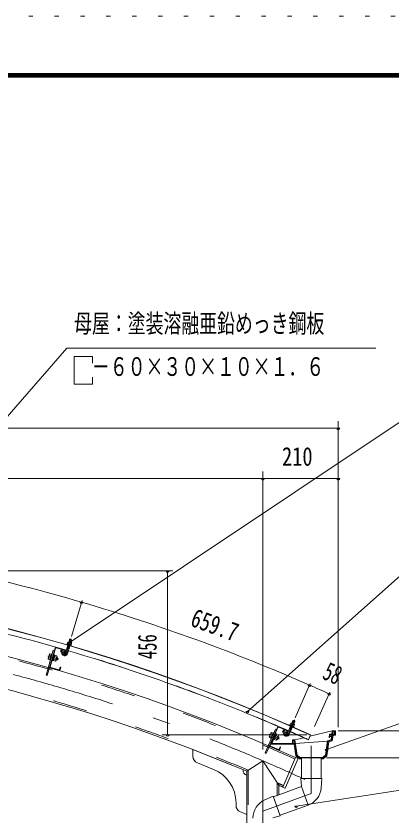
# Model space of a CAD drawing. Units: millimetres, scale not verified. Extents: x -26434 to 26434, y -10500 to 10500.
# Drawn here: x 19506 to 22114, y 4936 to 10500 of the extents above; entities that cross this region are included whole.
import ezdxf
from ezdxf.enums import TextEntityAlignment as Align

# ---------------------------------------------------------------- set-up
doc = ezdxf.new("R2010")
doc.units = ezdxf.units.MM
doc.header["$LTSCALE"] = 60
for name, pattern in [('USER2', [10, 4, -6]), ('USER3', [24, 12, -5, 2, -5]), ('USER4', [3, 0.5, -2.5])]:
    doc.linetypes.add(name, pattern=pattern)
for name, color, linetype, lineweight in [('0-6_2-02BOLD', 7, 'Continuous', 18), ('0-7_2-12HIDDEN', 3, 'USER2', 18), ('0-8_2-22CENTER', 3, 'USER3', 18), ('0-9_2-42THIN', 4, 'Continuous', 18), ('0-A_2-52DIM', 3, 'Continuous', 18), ('0-C_F-F1PAPER', 5, 'Continuous', 18), ('0-D_F-E_J_ADD', 5, 'USER4', 18)]:
    doc.layers.add(name, color=color, linetype=linetype, lineweight=lineweight)
doc.styles.add('ＭＳ ゴシック', font='')
doc.styles.get('ＭＳ ゴシック').set_extended_font_data('MS Gothic')

msp = doc.modelspace()

# ---------------------------------------------------------------- linework, layer by layer
at = {"layer": '0-6_2-02BOLD'}
for p, q in [((19849.93, 6068.09), (19866.09, 6123.34)), ((19860.82, 6134.26), (19859.76, 6130.66)), ((19859.76, 6130.66), (19889.76, 6121.89)), ((19860.91, 6130.33), (19859.79, 6126.49)), ((19859.79, 6126.49), (19887.49, 6118.38)), ((19867.56, 6145.31), (19891.08, 6138.43)), ((19872.04, 6142.69), (19868.89, 6131.9)), ((19872.12, 6143.98), (19877.84, 6163.53)), ((19892.24, 6159.32), (19877.84, 6163.53)), ((19885.89, 6138.63), (19882.74, 6127.85)), ((19886.52, 6139.77), (19892.24, 6159.32)), ((19888.61, 6122.22), (19887.49, 6118.38)), ((19892.82, 6136.61), (19889.67, 6125.82)), ((19891.08, 6138.43), (19892.82, 6136.61)), ((19764.75, 6088.8), (19715.4, 5915.7)), ((19777.1, 6102.95), (19723.09, 5913.5)), ((19780.94, 6101.86), (19744.21, 5972.99)), ((19772.44, 6086.61), (19764.75, 6088.8)), ((19785.89, 6104.61), (19842.63, 6088.43)), ((19786.98, 6108.45), (19843.73, 6092.28)), ((19828.74, 6089.02), (19815.58, 6081.82)), ((19827.59, 6059.89), (19815.58, 6081.82)), ((19840.74, 6067.1), (19828.74, 6089.02)), ((19845.38, 6083.49), (19840.72, 6067.14)), ((19840.72, 6067.14), (19844.57, 6066.05)), ((19849.23, 6082.39), (19844.57, 6066.05)), ((19860.92, 6105.65), (19875.31, 6101.44)), ((19864.33, 6063.89), (19880.48, 6119.13)), ((19733.07, 6036.08), (19744.62, 6032.79)), ((19738.22, 6054.13), (19749.76, 6050.83)), ((19738.29, 6060.73), (19740.79, 6063.15)), ((19740.79, 6063.15), (19752.34, 6059.86)), ((19753.02, 6062.25), (19741.37, 6021.38)), ((19741.37, 6021.38), (19745.21, 6020.28)), ((19753.02, 6062.25), (19756.86, 6061.15)), ((19761.08, 6017.58), (19765.89, 6016.21)), ((19771.23, 6034.96), (19765.05, 6031.52)), ((19776.58, 6053.71), (19765.89, 6016.21)), ((19766.43, 6036.33), (19772.61, 6039.77)), ((19772.25, 6056.76), (19768.4, 6057.86)), ((19782.62, 6021.96), (19768.66, 6025.94)), ((19771.77, 6055.08), (19776.58, 6053.71)), ((19787.76, 6040), (19773.81, 6043.98)), ((19790.33, 6049.03), (19776.38, 6053)), ((19788.93, 6019.52), (19784.12, 6020.89)), ((19794.41, 6038.75), (19788.93, 6019.52)), ((19793.56, 6022.09), (19788.93, 6019.52)), ((19794.41, 6038.75), (19789.6, 6040.12)), ((19791.18, 6045.65), (19790.33, 6049.03)), ((19793.56, 6022.09), (19796.99, 6034.12)), ((19794.41, 6038.75), (19796.99, 6034.12)), ((19745.87, 5964.2), (19802.6, 5948.03)), ((19746.96, 5968.05), (19803.7, 5951.87)), ((19813.3, 5970.97), (19808.64, 5954.62)), ((19817.15, 5969.88), (19812.49, 5953.53)), ((19813.3, 5970.97), (19817.15, 5969.88)), ((19715.4, 5915.7), (19723.09, 5913.5)), ((21410.71, 5568.39), (21409.11, 5564.73)), ((21409.11, 5564.73), (21435.55, 5553.13)), ((21411.13, 5572.31), (21409.62, 5568.87)), ((21409.62, 5568.87), (21438.24, 5556.32)), ((21423.34, 5579.22), (21418.83, 5568.93)), ((21419.25, 5582.4), (21441.68, 5572.56)), ((21423.59, 5580.49), (21431.78, 5599.15)), ((21435.07, 5600.43), (21431.78, 5599.15)), ((21445.51, 5593.12), (21431.78, 5599.15)), ((21436.56, 5573.42), (21432.05, 5563.13)), ((21444.23, 5596.41), (21435.07, 5600.43)), ((21437.33, 5574.46), (21445.51, 5593.12)), ((21443.17, 5570.52), (21438.66, 5560.23)), ((21441.68, 5572.56), (21443.17, 5570.52)), ((21445.51, 5593.12), (21444.23, 5596.41)), ((21324.08, 5552.02), (21246.18, 5371.08)), ((21280.17, 5515.13), (21267.71, 5486.19)), ((21327.75, 5550.44), (21274.77, 5427.36)), ((21294.97, 5514.74), (21278.16, 5475.71)), ((21280.17, 5515.13), (21282.96, 5517.21)), ((21282.96, 5517.21), (21293.99, 5512.46)), ((21316.43, 5509.59), (21286.44, 5439.93)), ((21294.97, 5514.74), (21298.65, 5513.16)), ((21317.36, 5536.4), (21310.01, 5539.57)), ((21311.15, 5511.86), (21316.43, 5509.59)), ((21333.01, 5552.53), (21387.2, 5529.2)), ((21334.59, 5556.2), (21388.79, 5532.87)), ((21373.51, 5531.56), (21359.53, 5526.11)), ((21368.62, 5502.82), (21359.53, 5526.11)), ((21382.59, 5508.27), (21373.51, 5531.56)), ((21389.3, 5523.94), (21382.57, 5508.33)), ((21392.97, 5522.36), (21386.25, 5506.74)), ((21391.83, 5508.09), (21414.96, 5560.8)), ((21405.57, 5502.07), (21428.69, 5554.77)), ((21407.55, 5543.92), (21421.29, 5537.89)), ((21437.15, 5556.8), (21435.55, 5553.13)), ((21705.91, 5527.43), (21703.02, 5505.68)), ((21706.3, 5505.68), (21708.76, 5524.18)), ((21719.16, 5524.18), (21708.76, 5524.18)), ((21719.16, 5505.68), (21719.16, 5524.18)), ((21722.41, 5502.43), (21722.41, 5527.43)), ((21271.83, 5491.35), (21282.86, 5486.61)), ((21278.16, 5475.71), (21281.84, 5474.12)), ((21279.25, 5508.59), (21290.27, 5503.84)), ((21297.22, 5469.41), (21301.82, 5467.43)), ((21317.24, 5503.25), (21301.82, 5467.43)), ((21309.53, 5485.34), (21302.96, 5482.72)), ((21304.94, 5487.31), (21311.51, 5489.93)), ((21319.15, 5470.98), (21305.82, 5476.72)), ((21313.34, 5506.83), (21309.67, 5508.41)), ((21312.65, 5505.23), (21317.24, 5503.25)), ((21326.56, 5488.22), (21313.24, 5493.96)), ((21330.27, 5496.84), (21316.95, 5502.57)), ((21325.09, 5467.75), (21320.5, 5469.73)), ((21333, 5486.12), (21325.09, 5467.75)), ((21330.02, 5469.71), (21325.09, 5467.75)), ((21333, 5486.12), (21328.41, 5488.1)), ((21330.02, 5469.71), (21334.96, 5481.19)), ((21330.68, 5493.38), (21330.27, 5496.84)), ((21333, 5486.12), (21334.96, 5481.19)), ((21382.57, 5508.33), (21386.25, 5506.74)), ((21429.91, 5464.93), (21446.41, 5464.93)), ((21429.91, 5464.93), (21429.91, 5439.93)), ((21446.02, 5443.18), (21443.57, 5461.68)), ((21446.45, 5439.93), (21675.46, 5455.63)), ((21554.75, 5499.94), (21539.3, 5465.78)), ((21672.52, 5458.21), (21659.37, 5359.18)), ((21675.46, 5455.63), (21662.41, 5357.43)), ((21697.61, 5464.93), (21672.52, 5458.21)), ((21705.74, 5457.79), (21680.65, 5451.07)), ((21687.14, 5505.68), (21683.95, 5481.68)), ((21703.02, 5505.68), (21687.14, 5505.68)), ((21701.26, 5492.43), (21688.65, 5492.43)), ((21700.83, 5489.18), (21697.61, 5464.93)), ((21702.59, 5502.43), (21701.26, 5492.43)), ((21710.91, 5496.68), (21705.74, 5457.79)), ((21706.3, 5505.68), (21719.16, 5505.68)), ((21728.16, 5496.68), (21710.91, 5496.68)), ((20736.04, 5397.98), (20736.04, 5350.8)), ((21275.28, 5418.43), (21329.47, 5395.1)), ((21276.86, 5422.1), (21331.05, 5398.77)), ((21441.42, 5434.18), (21277.7, 5434.18)), ((21446.45, 5439.93), (21286.44, 5439.93)), ((21343.03, 5416.48), (21336.31, 5400.86)), ((21346.7, 5414.89), (21339.98, 5399.28)), ((21343.03, 5416.48), (21346.7, 5414.89)), ((21446.02, 5443.18), (21433.16, 5443.18)), ((21680.65, 5451.07), (21667.8, 5354.34)), ((21449.96, 5342.73), (21361.01, 5136.06)), ((21449.96, 5342.73), (21463.74, 5336.8)), ((21638.8, 5343.18), (21481.03, 5343.18)), ((21659.37, 5359.18), (21638.8, 5343.18)), ((21662.41, 5357.43), (21639.91, 5339.93)), ((21667.8, 5354.34), (21641.89, 5334.18)), ((20767.3, 5304.45), (20879.74, 5258.99)), ((21222.42, 5319.93), (21111.04, 5246.38)), ((21333.79, 5149.48), (21222.42, 5319.93)), ((21466.36, 5330.23), (21381.36, 5132.74)), ((21491.17, 5334.18), (21477.94, 5334.18)), ((21639.91, 5339.93), (21479.91, 5339.93)), ((21491.17, 5339.93), (21491.17, 5195.88)), ((21628.67, 5339.93), (21628.67, 5195.88)), ((21641.89, 5334.18), (21628.67, 5334.18)), ((21632.42, 5195.88), (21487.41, 5195.88)), ((21487.42, 5195.88), (21491.16, 5140.88)), ((21628.02, 5131.39), (21632.42, 5195.88)), ((21491.16, 5140.88), (21295.82, 5069.78)), ((21333.79, 5149.48), (21333.79, 5083.6)), ((21361.01, 5136.06), (21374.79, 5130.13)), ((21491.16, 5140.87), (21538.19, 5011.67)), ((21235.44, 5047.11), (21294.53, 5073.31)), ((21294.54, 5073.3), (21344.14, 4937.04)), ((21036.04, 5027.21), (21036.04, 5010.41)), ((21537.49, 5011.41), (21342.85, 4940.57)), ((21067.3, 4964.06), (21111.04, 4946.38)), ((21344.13, 4937.05), (21291.17, 4921.76))]:
    msp.add_line(p, q, dxfattribs=at)
for points in [[(19860.82, 6134.26), (19890.81, 6125.49), (19889.76, 6121.89)], [(19867.56, 6145.31), (19865.11, 6144.71), (19861.96, 6133.93)], [(19892.24, 6159.32), (19890.54, 6162.42), (19880.94, 6165.23), (19877.84, 6163.53)], [(19738.29, 6060.73), (19729.65, 6030.44), (19730.5, 6027.06), (19742.05, 6023.77)], [(19772.25, 6056.76), (19760.6, 6015.89), (19756.75, 6016.99)], [(19791.18, 6045.65), (19782.54, 6015.36), (19780.04, 6012.94), (19766.09, 6016.91)], [(21411.13, 5572.31), (21439.75, 5559.75), (21438.24, 5556.32)], [(21419.25, 5582.4), (21416.74, 5582.12), (21412.22, 5571.83)], [(21310.01, 5539.57), (21238.83, 5374.24), (21246.18, 5371.08)], [(21728.16, 5496.68), (21728.16, 5527.43), (21705.91, 5527.43), (21550.23, 5489.93)], [(21267.71, 5486.19), (21268.12, 5482.74), (21279.15, 5477.99)], [(21313.34, 5506.83), (21296.53, 5467.8), (21292.86, 5469.38)], [(21330.68, 5493.38), (21318.23, 5464.45), (21315.44, 5462.36), (21302.11, 5468.1)], [(21433.16, 5443.18), (21433.16, 5461.68), (21443.57, 5461.68)], [(21508.17, 5479.8), (21446.41, 5464.93), (21460.46, 5359.18), (21481.03, 5343.18)], [(21722.41, 5502.43), (21705.87, 5502.43), (21700.55, 5462.35), (21675.46, 5455.63)], [(21700.83, 5489.18), (21688.22, 5489.18), (21687.22, 5481.68), (21683.95, 5481.68)], [(21702.59, 5502.43), (21689.98, 5502.43), (21688.65, 5492.43)], [(20736.04, 5397.98), (21111.04, 5246.38), (21111.04, 4609.93)], [(21441.42, 5434.18), (21452.03, 5354.34), (21477.94, 5334.18)], [(21446.45, 5439.93), (21457.41, 5357.43), (21479.91, 5339.93)]]:
    msp.add_lwpolyline(points, dxfattribs=at)
for centre, radius, start, end in [((16280.77, -6161.8), 12797.62, 65.66528, 89.30167), ((16280.77, -6161.8), 12798.88, 65.66528, 89.30167), ((16280.77, -6161.8), 12611.38, 65.80466, 88.854), ((16280.77, -6161.8), 12761.37, 73.73062, 81.04594), ((16280.77, -6161.8), 12388.63, 67.05199, 88.16655), ((19867.31, 6139.35), 5.79, 35.1655, 73.69695), ((19873.35, 6121.45), 21.27, 53.86781, 93.52827), ((19888.09, 6133.28), 5.79, 73.69695, 112.24318), ((19784.79, 6100.76), 8, 74.08865, 164.08865), ((19784.79, 6100.76), 4, 74.08865, 164.08865), ((19845.13, 6069.49), 5, 208.69695, 343.74908), ((19841.53, 6084.59), 4, 344.08865, 74.08865), ((19841.53, 6084.59), 8, 344.08865, 74.08865), ((16280.77, -6161.8), 12761.37, 66.34795, 73.66327), ((19737.03, 6030.08), 7.19, 123.36183, 164.08865), ((19759.11, 6038.41), 26.15, 143.06325, 185.11406), ((19744.74, 6057.14), 7.19, 164.08865, 204.81548), ((19761.71, 6037.67), 26.15, 323.06325, 5.11406), ((19776.09, 6018.94), 7.19, 344.08865, 24.81548), ((19783.8, 6046.01), 7.19, 303.36183, 344.08865), ((19845.13, 6069.49), 20, 208.69695, 343.72301), ((19748.06, 5971.9), 8, 164.08865, 254.08865), ((19748.06, 5971.9), 4, 164.08865, 254.08865), ((19804.8, 5955.72), 4, 254.08865, 344.08865), ((19804.8, 5955.72), 8, 254.08865, 344.08865), ((21418.22, 5576.52), 5.79, 27.78282, 66.31427), ((21421.91, 5557.99), 21.27, 46.48515, 86.1456), ((21438.05, 5567.83), 5.79, 66.31427, 104.8605), ((21286.11, 5510.74), 7.19, 156.70598, 197.4328), ((21331.43, 5548.85), 8, 66.70598, 156.70598), ((21331.43, 5548.85), 4, 66.70598, 156.70598), ((21385.62, 5525.52), 4, 336.70598, 66.70598), ((21385.62, 5525.52), 8, 336.70598, 66.70598), ((16280.77, -6161.8), 12761.37, 65.66528, 66.28061), ((21274.97, 5484.89), 7.19, 115.97916, 156.70598), ((21297.96, 5490.32), 26.15, 135.68057, 177.73138), ((21312.29, 5468.83), 7.19, 336.70598, 17.4328), ((21300.44, 5489.25), 26.15, 315.68057, 357.73138), ((21323.42, 5494.68), 7.19, 295.97916, 336.70598), ((21387.25, 5510.09), 20, 201.31427, 336.34033), ((21387.25, 5510.09), 5, 201.31427, 336.36641), ((21278.44, 5425.78), 8, 156.70598, 246.70598), ((21278.44, 5425.78), 4, 156.70598, 246.70598), ((21332.63, 5402.44), 8, 246.70598, 336.70598), ((21332.63, 5402.44), 4, 246.70598, 336.70598), ((20786.04, 5350.8), 50, 180, 247.98738), ((21461.76, 5332.21), 5, 336.71333, 66.71333), ((20786.04, 5027.21), 250, 0, 67.98738), ((21111.04, 5246.38), 25, 157.98738, 270), ((16280.77, -6161.8), 12388.63, 65.78831, 65.92853), ((21376.77, 5134.72), 5, 246.71333, 336.71333), ((21490.83, 5140.76), 137.5, 289.83269, 356.09424), ((21086.04, 5010.41), 50, 180, 247.98738), ((21291.17, 4921.41), 137.5, 113.90668, 180.16823)]:
    msp.add_arc(centre, radius, start, end, dxfattribs=at)
at = {"layer": '0-7_2-12HIDDEN'}
for p, q in [((21121.54, 5253.33), (21121.54, 4609.93)), ((21323.29, 5165.66), (21323.29, 5079.77))]:
    msp.add_line(p, q, dxfattribs=at)
for radius, start, end in [(12600.87, 65.80389, 88.854), (12762.62, 73.73062, 81.04594), (12399.12, 67.01985, 88.21622), (12762.62, 66.34795, 73.66328), (12762.62, 65.66528, 66.28061), (12399.12, 65.78909, 66.00333)]:
    msp.add_arc((16280.77, -6161.8), radius, start, end, dxfattribs=at)
at = {"layer": '0-8_2-22CENTER'}
for p, q in [((19887.67, 6170.43), (19857.13, 6065.99)), ((19818.56, 6092), (19834.17, 6063.49)), ((19802.49, 6026.05), (19726.75, 6047.64)), ((21442.41, 5604.72), (21398.7, 5505.07)), ((21363.79, 5535.82), (21375.61, 5505.55)), ((21267.05, 5503.63), (21339.38, 5472.49)), ((21559.92, 5422.98), (21559.92, 5092.74)), ((21222.42, 5319.93), (21222.42, -1305.07)), ((21559.92, 5092.74), (21222.42, 4969.9))]:
    msp.add_line(p, q, dxfattribs=at)
for centre, radius, start, end in [((16280.77, -6161.8), 12500, 65.24121, 90), ((19845.13, 6069.49), 12.5, 208.69695, 343.69695), ((21387.25, 5510.09), 12.5, 201.31427, 336.31427)]:
    msp.add_arc(centre, radius, start, end, dxfattribs=at)
at = {"layer": '0-9_2-42THIN'}
for p, q in [((19862.83, 6105.09), (19868.01, 6122.78)), ((19874.05, 6143.42), (19880.32, 6164.89)), ((19884.6, 6140.33), (19890.89, 6161.8)), ((19859.94, 6102.32), (19862.83, 6105.09)), ((19784.8, 6023.29), (19792.02, 6021.23)), ((19788.92, 6037.72), (19796.13, 6035.66)), ((21425.43, 5579.69), (21434.41, 5600.17)), ((21435.5, 5575.27), (21444.48, 5595.76)), ((21419.46, 5538.7), (21426.86, 5555.58)), ((21419.9, 5534.72), (21419.46, 5538.7)), ((21321.49, 5472.02), (21328.38, 5469.06)), ((21327.42, 5485.8), (21334.31, 5482.83))]:
    msp.add_line(p, q, dxfattribs=at)
for points in [[(19874.34, 6098.11), (19873.39, 6102), (19878.57, 6119.69)], [(21406.16, 5540.75), (21409.38, 5543.12), (21416.79, 5559.99)]]:
    msp.add_lwpolyline(points, dxfattribs=at)
at = {"layer": '0-A_2-52DIM'}
for p, q in [((19859.76, 8189.93), (18225.12, 6314.39)), ((22009.76, 8189.93), (19859.76, 8189.93)), ((19909.76, 7939.93), (19909.76, 8131.37)), ((19909.76, 8131.37), (20038.54, 8131.37)), ((20038.54, 8131.37), (20038.54, 8084.56)), ((22272.42, 7739.93), (19883.39, 6145.67)), ((21747.42, 5552.43), (21747.42, 7682.46)), ((21747.42, 7632.46), (16297.41, 7632.46)), ((21757.41, 7632.46), (21737.41, 7632.46)), ((21222.42, 5398.52), (21222.42, 7332.46)), ((16297.41, 7282.47), (21747.42, 7282.47)), ((21232.42, 7282.46), (21212.42, 7282.46)), ((21757.41, 7282.46), (21737.41, 7282.46)), ((22272.42, 6689.93), (21115.73, 5662.5)), ((16418.16, 6640.12), (20597.76, 6640.12)), ((20570.26, 6640.12), (20550.26, 6640.12)), ((20560.26, 5499.94), (20560.26, 6640.12)), ((19964.82, 6434.18), (19891.79, 6184.49)), ((19971.51, 6422.88), (19951.51, 6422.88)), ((19893.39, 6145.67), (19873.39, 6145.67)), ((23322.42, 5989.93), (21666.14, 5398.16)), ((21448.3, 5618.14), (21552.81, 5856.38)), ((21558.08, 5845.59), (21538.08, 5845.59)), ((21688.6, 5795.89), (21581.4, 5558.85)), ((21693.74, 5785.16), (21673.74, 5785.16)), ((21125.73, 5662.5), (21105.73, 5662.5)), ((21747.42, 5527.43), (22959.92, 5527.43)), ((21529.75, 5499.94), (20522.76, 5499.94)), ((20570.26, 5499.94), (20550.26, 5499.94)), ((21676.14, 5398.16), (21656.14, 5398.16)), ((23322.42, 5289.94), (21454.61, 5004.64)), ((21664.91, 5339.93), (22959.92, 5339.93)), ((21464.61, 5004.64), (21444.61, 5004.64))]:
    msp.add_line(p, q, dxfattribs=at)
msp.add_lwpolyline([(19909.76, 7939.93), (20038.54, 7939.93), (20038.54, 7986.76)], dxfattribs=at)
for centre, radius, start, end in [((21747.41, 7632.46), 10, 180, 0), ((21222.42, 7282.46), 10, 180, 0), ((21747.41, 7282.46), 10, 180, 0), ((16280.75, -6161.88), 13111.99, 73.69698, 81.07959), ((20560.26, 6640.12), 10, 180, 0), ((19961.51, 6422.88), 10, 180, 0), ((16280.78, -6161.77), 13111.87, 66.31429, 73.69698), ((19883.39, 6145.67), 10, 180, 0), ((21548.08, 5845.59), 10, 180, 0), ((16280.09, -6163.35), 13113.59, 65.66539, 66.31429), ((21683.74, 5785.16), 10, 180, 0), ((21115.73, 5662.5), 10, 180, 0), ((20560.26, 5499.94), 10, 180, 0), ((21666.14, 5398.16), 10, 180, 0), ((21454.61, 5004.64), 10, 180, 0)]:
    msp.add_arc(centre, radius, start, end, dxfattribs=at)
at = {"layer": '0-C_F-F1PAPER'}
for p, q in [((-2766.17, 10100), (25933.83, 10100)), ((-2763.67, 10097.5), (25931.32, 10097.5)), ((-2761.17, 10095), (25928.83, 10095)), ((-2758.67, 10092.5), (25926.33, 10092.5)), ((-2756.17, 10090), (25923.83, 10090)), ((-2753.67, 10087.5), (25921.33, 10087.5)), ((-2751.17, 10085), (25918.82, 10085)), ((-2748.67, 10082.5), (25916.33, 10082.5)), ((-2746.17, 10080), (25913.83, 10080)), ((-2743.67, 10077.5), (25911.33, 10077.5)), ((-2741.17, 10075), (25908.83, 10075))]:
    msp.add_line(p, q, dxfattribs=at)
at = {"layer": '0-D_F-E_J_ADD'}
msp.add_lwpolyline([(-3266.17, -10500), (-3266.17, 10500), (26433.83, 10500)], dxfattribs=at)

# ---------------------------------------------------------------- texts
at = {"layer": '0-A_2-52DIM', "color": 7, "style": 'ＭＳ ゴシック'}
for s, width, p in [('母屋：塗装溶融亜鉛めっき鋼板', 0.7, (19909.76, 8257.7)), ('\u3000－６０×３０×１０×１．６', 0.7, (19909.76, 7957.7)), ('210', 0.8, (21356.01, 7332.46))]:
    msp.add_text(s, height=130.2, dxfattribs=dict(at, width=width)).set_placement(p, align=Align.BOTTOM_LEFT)
for s, rotation, width, p in [('659.7', 340.006, 0.75, (20697.75, 6223.84)), ('456', 90, 0.65, (20522.76, 6026.95)), ('58', 335.989, 0.65, (21614.4, 5857.33))]:
    msp.add_text(s, height=130.2, rotation=rotation, dxfattribs=dict(at, width=width)).set_placement(p, align=Align.BOTTOM_LEFT)

doc.saveas('drawing.dxf')
